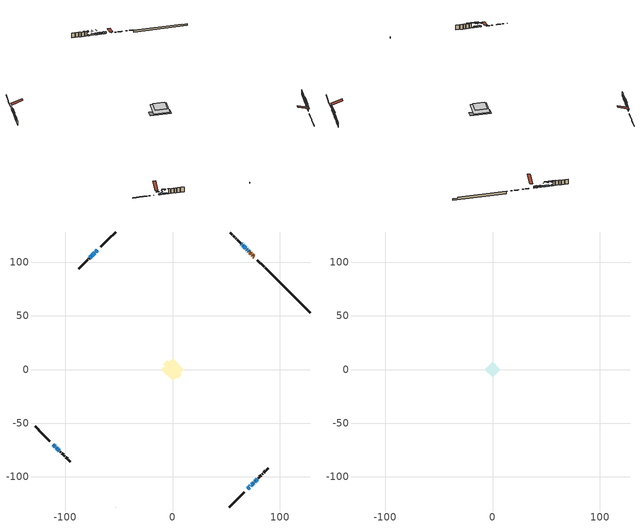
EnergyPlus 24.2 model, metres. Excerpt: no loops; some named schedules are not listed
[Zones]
conditioned space
 floor adiabatic (AdiabaticFloorConstruction): -10.47,0 0,10.47 10.47,0 0,-10.47 z3.91
 floor foundation (Slab1 construction): -8.62,4.76 -4.76,8.62 8.62,-4.76 4.76,-8.62 z-0.82
 wall outside (RimJoist1 construction): 53,-127.95 59.6,-121.35 / -127.95,-53 -121.35,-59.6 / -53,127.95 -59.6,121.35 / 92.81,88.14 86.21,94.74 z1.47:1.77
 wall outside (RimJoist2 construction): 60.25,-120.69 66.72,-114.22 / -120.69,-60.25 -114.22,-66.72 / -60.25,120.69 -66.72,114.22 / 85.55,95.39 79.08,101.86 z1.47:1.77
 wall outside (AdiabaticWallConstruction 1): 75.87,105.07 75.37,105.58 / 74.71,106.23 74.12,106.82 / 73.47,107.48 72.88,108.07 / 72.22,108.72 71.64,109.31 z1.47:3.5
 wall outside (AdiabaticWallConstruction): -53,-127.95 -52.79,-127.95 / 70.98,109.97 70.38,110.56 / 69.73,111.22 68.86,112.08 / 64.54,116.41 63.96,116.98 z1.47:2.69; 69.93,-111.01 71.46,-109.49 z1.47:3.12; -111.01,-69.93 -110.54,-70.4 / -69.93,111.01 -71.55,109.39 / 76.42,-104.52 76.89,-104.05 z1.47:2.54; -109.89,-71.06 -109.01,-71.94 z1.47:3.15; 72.12,-108.83 73.02,-107.93 z1.47:2.74; 73.67,-107.27 74.64,-106.3 z1.47:2.77; 68.21,112.74 66.41,114.54 z1.47:2.94; -108.35,-72.59 -107.85,-73.1 / -107.19,-73.75 -106.47,-74.47 z1.47:2.36; 65.75,115.19 65.19,115.75 / -105.82,-75.13 -105.26,-75.69 z1.47:1.85; 75.3,-105.65 75.77,-105.18 z1.47:2.82; -72.21,108.74 -75.08,105.86 z1.47:3.1; -75.74,105.21 -76.78,104.16 z1.47:4.37; 77.55,-103.4 78.91,-102.03 z1.47:3.6
 wall outside (Wall1 construction): 79.57,-101.38 80.29,-100.66 / -104.6,-76.34 -103.89,-77.06 / -77.44,103.51 -78.16,102.79 / 63.31,117.64 62.59,118.36 z1.47:6.35
 wall outside (Wall2 construction): 80.94,-100 82.76,-98.19 / -103.23,-77.72 -101.42,-79.53 / -78.81,102.13 -80.62,100.32 / 61.93,119.02 60.12,120.83 z1.47:6.35
 wall outside (Wall3 construction): 83.41,-97.53 84.13,-96.81 / -100.76,-80.19 -100.04,-80.91 / -81.28,99.66 -82,98.94 / 59.46,121.48 58.74,122.2 z1.47:6.35
 wall outside (Wall4 construction): 84.79,-96.15 86.5,-94.45 / -99.38,-81.56 -97.67,-83.27 / -82.66,98.29 -84.37,96.58 / 58.08,122.86 56.38,124.57 z1.47:6.35
 wall outside (Wall5 construction): 87.15,-93.79 89.22,-91.73 / -97.02,-83.93 -94.95,-85.99 / -85.02,95.92 -87.09,93.86 / 55.72,125.23 53.65,127.29 z1.47:6.35
 wall foundation (FoundationWall1 construction): 93.46,87.48,-0.82 93.46,87.48,1.47 124.5,56.45,1.47 124.5,56.45,0.82 127.95,53,0.82 127.95,53,-0.82
 window (WindowConstruction 16): -53,-127.95 -52.79,-127.95 z1.47:2.69
 window (WindowConstruction 6): 69.93,-111.01 71.46,-109.49 z1.47:3.12
 window (WindowConstruction 7): -111.01,-69.93 -110.54,-70.4 z1.47:2.54
 window (WindowConstruction 8): -109.89,-71.06 -109.01,-71.94 z1.47:3.15
 window (WindowConstruction 9): 70.98,109.97 70.38,110.56 z1.47:2.69
 window (WindowConstruction 10): 69.73,111.22 68.86,112.08 z1.47:2.69
 window (WindowConstruction 11): -69.93,111.01 -71.55,109.39 z1.47:2.54
 window (WindowConstruction 12): 72.12,-108.83 73.02,-107.93 z1.47:2.74
 window (WindowConstruction 13): 73.67,-107.27 74.64,-106.3 z1.47:2.77
 window (WindowConstruction): 68.21,112.74 66.41,114.54 z1.47:2.94
 window (WindowConstruction 14): -108.35,-72.59 -107.85,-73.1 z1.47:2.36
 window (WindowConstruction 15): -107.19,-73.75 -106.47,-74.47 z1.47:2.36
 window (WindowConstruction 17): 65.75,115.19 65.19,115.75 z1.47:1.85
 window (WindowConstruction 18): 75.3,-105.65 75.77,-105.18 z1.47:2.82
 window (WindowConstruction 19): -105.82,-75.13 -105.26,-75.68 z1.47:1.85
 window (WindowConstruction 1): 64.54,116.41 63.96,116.98 z1.47:2.69
 window (WindowConstruction 2): -72.21,108.74 -75.08,105.86 z1.47:3.09
 window (WindowConstruction 3): -75.74,105.21 -76.78,104.17 z1.47:4.37
 window (WindowConstruction 4): 76.42,-104.52 76.89,-104.05 z1.47:2.54
 window (WindowConstruction 5): 77.55,-103.4 78.91,-102.03 z1.47:3.6
 door (Door): 75.87,105.07 75.37,105.58 z1.47:3.5
 door (Door 1): 74.71,106.23 74.13,106.82 z1.47:3.5
 door (Door 2): 73.47,107.48 72.88,108.06 z1.47:3.5
 door (Door 3): 72.22,108.72 71.64,109.31 z1.47:3.5
 ceiling adiabatic (AdiabaticFloorConstruction): 0,-10.47 10.47,0 0,10.47 -10.47,0 z3.91
attic - vented
 floor to conditioned space (Floor1 construction Reversed): -7.4,0 0,7.4 7.4,0 0,-7.4 z6.35
 roof outside (Roof1 construction): 69.28,-111.67,6.35 62.07,-104.46,9.74 60.17,-106.36,9.74 67.38,-113.57,6.35; -111.67,-69.28,6.35 -104.46,-62.07,9.74 -106.36,-60.17,9.74 -113.57,-67.38,6.35; -69.28,111.67,6.35 -62.07,104.46,9.74 -60.17,106.36,9.74 -67.38,113.57,6.35; 76.53,104.42,6.35 69.32,97.21,9.74 71.22,95.31,9.74 78.43,102.52,6.35
shading: 73.22,-107.72 68.17,-112.77 68.46,-113.06 73.51,-108.02 z5.61; -108.78,-72.16 -112.77,-68.17 -113.06,-68.46 -109.07,-72.45 z5.03; -107.25,-73.7 -111.65,-69.3 -111.94,-69.59 -107.54,-73.99 z5.64; 70.24,110.71 71.12,109.82 71.41,110.12 70.53,111 z2.89; 68.72,112.22 69.87,111.08 70.16,111.37 69.01,112.52 z2.89; -71.69,109.25 -69.79,111.15 -70.08,111.44 -71.98,109.54 z2.74; 73.16,-107.79 71.97,-108.97 72.27,-109.26 73.45,-108.08 z2.94; 74.78,-106.16 73.53,-107.42 73.82,-107.71 75.08,-106.45 z2.97; 64.65,116.3 69.97,110.98 70.26,111.27 64.94,116.59 z5.43; -107.71,-73.24 -108.49,-72.45 -108.78,-72.74 -108,-73.53 z2.56; -106.33,-74.61 -107.33,-73.61 -107.63,-73.9 -106.62,-74.9 z2.56; 61.71,119.24 69.24,111.71 69.53,112 62,119.53 z6.78; 79.25,-101.69 71.81,-109.13 72.11,-109.42 79.54,-101.98 z7.75; -101.78,-79.17 -109.3,-71.64 -109.59,-71.93 -102.07,-79.46 z6.78; 62.2,118.74 66.3,114.65 66.59,114.94 62.49,119.03 z5.18; -76.84,104.1 -70.45,110.5 -70.74,110.79 -77.13,104.39 z5.58; -78.54,102.4 -73.98,106.97 -74.27,107.26 -78.83,102.7 z6.86; 78.65,-102.29 74.66,-106.28 74.95,-106.57 78.94,-102.58 z5.03; 80.67,-100.27 75.79,-105.16 76.08,-105.45 80.96,-100.56 z6.09
[Building]
Building 1: Terrain=Suburbs
[Site:Location]
Toronto City Centre_ON: Latitude {deg}=43.63; Longitude {deg}=-79.39; Time Zone {hr}=-5; Elevation {m}=77; Keep Site Location Information=Yes
[Site:GroundTemperature:Shallow]
5.01852, 3.26908, 3.12898, 3.95918, 7.29196, 10.6092, 13.4851, 15.3069, 15.4617, 13.9799, 11.1774, 7.9619
[Site:WaterMainsTemperature]
Calculation Method=Schedule; Temperature Schedule=mains temperature schedule
[Material] Roughness=Rough; Thermal Absorptance=0.9
Name | Thickness {m} | Conductivity {W/m-K} | Density {kg/m3} | Specific Heat {J/kg-K} | Solar Absorptance | Visible Absorptance
asphalt or fiberglass shingles | 0.00635 | 0.162714 | 1121.4 | 1465.45 | 0.84 | 0.84
ceiling loosefill ins | 0.254 | 0.0480833 | 16.02 | 1046.75 | 0.7 | 0.7
ceiling stud and cavity | 0.1397 | 0.153456 | 65.682 | 1177.47 | 0.7 | 0.7
concrete 4.0 in. | 0.1016 | 1.803125 | 2242.8 | 837.4 | 0.7 | 0.7
concrete 8.0 in. | 0.2032 | 1.803125 | 2242.8 | 837.4 | 0.7 | 0.7
door material | 0.04445 | 0.053851 | 512.64 | 1214.23 | 0.7 | 0.7
door material 1 | 0.04445 | 0.0451087 | 512.64 | 1214.23 | 0.7 | 0.7
exterior vertical ins | 0.0633512 | 0.029427 | 32.04 | 1214.23 | 0.7 | 0.7
floor covering | 0.0127 | 0.0433444 | 54.468 | 1339.84 | 0.6 | 0.6
floor rigid ins; wall rigid ins 1 | 0.512978 | 0.029427 | 32.04 | 1214.23 | 0.7 | 0.7
floor stud and cavity | 0.1397 | 1.75129 | 37.0049 | 1207.88 | 0.7 | 0.7
furniture material conditioned space 1 | 0.1524 | 0.115458 | 640.8 | 1214.23 | 0.6 | 0.6
gypsum board | 0.0127 | 0.160291 | 801 | 837.4 | 0.6 | 0.6
gypsum board 1 | 0.0127 | 0.160291 | 801 | 837.4 | 0.7 | 0.7
osb sheathing 0.5 in. | 0.0127 | 0.115458 | 512.64 | 1214.23 | 0.7 | 0.7
osb sheathing 0.75 in. | 0.01905 | 0.115458 | 512.64 | 1214.23 | 0.7 | 0.7
osb sheathing 2.0 in. | 0.0508 | 0.115458 | 512.64 | 1214.23 | 0.7 | 0.7
rim joist rigid ins; wall rigid ins | 0.051816 | 0.029427 | 32.04 | 1214.23 | 0.7 | 0.7
rim joist stud and cavity | 0.0508 | 0.0405436 | 125.044 | 1163.47 | 0.6 | 0.6
rim joist stud and cavity 1 | 0.0508 | 0.0486034 | 125.044 | 1163.47 | 0.6 | 0.6
slab rigid ins | 0.00430176 | 0.029427 | 32.04 | 1214.23 | 0.7 | 0.7
wall stud and cavity | 0.1397 | 0.170622 | 139.0536 | 1170.24 | 0.7 | 0.7
wall stud and cavity 1 | 0.1397 | 0.231312 | 139.0536 | 1170.24 | 0.7 | 0.7
wall stud and cavity 2 | 0.1397 | 0.354201 | 139.0536 | 1170.24 | 0.7 | 0.7
wall stud and cavity 3 | 0.1397 | 0.169891 | 139.0536 | 1170.24 | 0.7 | 0.7
wall stud and cavity 4 | 0.1397 | 0.229306 | 139.0536 | 1170.24 | 0.7 | 0.7
wall stud and cavity 5 | 0.0889 | 0.380278 | 52.3479 | 1209.89 | 0.7 | 0.7
wall stud and cavity 6 | 0.0889 | 0.391764 | 83.0341 | 1211.67 | 0.7 | 0.7
wood siding | 0.0254 | 0.102417 | 544.68 | 1172.36 | 0.84 | 0.84
wood siding 1; wood siding 2; wood siding 3 | 0.0254 | 0.102417 | 544.68 | 1172.36 | 0.7 | 0.7
[WindowMaterial:SimpleGlazingSystem]
Name | U-Factor {W/m2-K} | Solar Heat Gain Coefficient
WindowMaterial | 2.909975 | 0.68
WindowMaterial 1 | 2.94461 | 0.64
WindowMaterial 10 | 2.95426 | 0.63
WindowMaterial 11 | 2.91622 | 0.67
WindowMaterial 12 | 2.95483 | 0.63
WindowMaterial 13 | 2.96789 | 0.62
WindowMaterial 14 | 2.94631 | 0.64
WindowMaterial 15 | 2.67661 | 0.51
WindowMaterial 16 | 3.03319 | 0.55
WindowMaterial 17 | 2.95767 | 0.63
WindowMaterial 2 | 2.887263 | 0.7
WindowMaterial 3 | 2.88272 | 0.7
WindowMaterial 4 | 2.96562 | 0.62
WindowMaterial 5 | 2.96903 | 0.6
WindowMaterial 6 | 2.88499 | 0.7
WindowMaterial 7 | 2.906 | 0.68
WindowMaterial 8 | 2.941204 | 0.65
WindowMaterial 9 | 2.92076 | 0.67
[Construction]
AdiabaticFloorConstruction: floor stud and cavity, floor rigid ins, osb sheathing 0.75 in., floor covering
AdiabaticWallConstruction: wood siding 2, wall rigid ins 1, wall stud and cavity 5, gypsum board
AdiabaticWallConstruction 1: wood siding 3, wall rigid ins 1, wall stud and cavity 5, gypsum board
Door; Door 3: door material
Door 1; Door 2: door material 1
Floor1 construction Reversed: gypsum board, ceiling stud and cavity, ceiling loosefill ins
FoundationWall1 construction: concrete 8.0 in., gypsum board 1
furniture construction conditioned space 1: furniture material conditioned space 1
PartitionWallConstruction: gypsum board, wall stud and cavity 6, gypsum board
RimJoist1 construction: wood siding 1, rim joist rigid ins, osb sheathing 2.0 in., rim joist stud and cavity
RimJoist2 construction: wood siding 1, rim joist rigid ins, osb sheathing 2.0 in., rim joist stud and cavity 1
Roof1 construction: asphalt or fiberglass shingles
Slab1 construction: slab rigid ins, concrete 4.0 in.
Wall1 construction: wood siding, wall rigid ins, osb sheathing 0.5 in., wall stud and cavity, gypsum board
Wall2 construction: wood siding, wall rigid ins, osb sheathing 0.5 in., wall stud and cavity 1, gypsum board
Wall3 construction: wood siding, wall rigid ins, osb sheathing 0.5 in., wall stud and cavity 2, gypsum board
Wall4 construction: wood siding, wall rigid ins, osb sheathing 0.5 in., wall stud and cavity 3, gypsum board
Wall5 construction: wood siding, wall rigid ins, osb sheathing 0.5 in., wall stud and cavity 4, gypsum board
WindowConstruction: WindowMaterial
WindowConstruction 1: WindowMaterial 1
WindowConstruction 10: WindowMaterial 9
WindowConstruction 11: WindowMaterial 10
WindowConstruction 12: WindowMaterial 11
WindowConstruction 13: WindowMaterial 12
WindowConstruction 14: WindowMaterial 13
WindowConstruction 15: WindowMaterial 14
WindowConstruction 16: WindowMaterial 15
WindowConstruction 17; WindowConstruction 19: WindowMaterial 16
WindowConstruction 18: WindowMaterial 17
WindowConstruction 2: WindowMaterial 2
WindowConstruction 3: WindowMaterial 3
WindowConstruction 4; WindowConstruction 7: WindowMaterial 4
WindowConstruction 5: WindowMaterial 5
WindowConstruction 6: WindowMaterial 6
WindowConstruction 8: WindowMaterial 7
WindowConstruction 9: WindowMaterial 8
[Zone] Multiplier=1; Part of Total Floor Area=Yes
Name | Volume {m3}
attic - vented | 60.4072
conditioned space | 802.4
[Space]
Name | Zone | Volume {m3}
attic - vented 1 | attic - vented | 60.4072
conditioned space 1 | conditioned space | 802.4
[ZoneInfiltration:EffectiveLeakageArea]
infil attic - vented 1: Zone or Space=attic - vented 1; Schedule=Always On Discrete; Effective Air Leakage Area {cm2}=4611.37; Stack Coefficient=0.000236271; Wind Coefficient=1.03854e-05
[ZoneMixing]
whole house fan mix: Zone or Space=attic - vented; Schedule=Always On Continuous; Design Flow Rate Calculation Method=Flow/Zone; Design Flow Rate {m3/s}=0; Source Zone or Space=conditioned space
[SurfaceProperty:ExposedFoundationPerimeter]
Slab1: Exposed Perimeter Calculation Method=TotalExposedPerimeter; Total Exposed Perimeter {m}=48.767
[InternalMass] Zone or ZoneList=conditioned space; Space or SpaceList=conditioned space 1
Name | Construction | Surface Area {m2}
furniture mass conditioned space 1 | furniture construction conditioned space 1 | 128.92
partition wall mass | PartitionWallConstruction | 322.3
[Lights]
interior lighting: Zone or ZoneList or Space or SpaceList=conditioned space 1; Schedule=interior lighting schedule; Design Level Calculation Method=LightingLevel; Lighting Level {W}=343.2; Return Air Fraction=0; Fraction Radiant=0.6; Fraction Visible=0.2; Fraction Replaceable=1
[People]
occupants: Zone or ZoneList or Space or SpaceList=conditioned space 1; Number of People Schedule=occupants schedule; Number of People Calculation Method=People; Number of People=3; Fraction Radiant=0.314171; Sensible Heat Fraction=0.56303; Activity Level Schedule=occupants activity schedule; Carbon Dioxide Generation Rate {m3/s-W}=0; Enable ASHRAE 55 Comfort Warnings=No; Mean Radiant Temperature Calculation Type=EnclosureAveraged
[ElectricEquipment] Zone or ZoneList or Space or SpaceList=conditioned space 1; Design Level Calculation Method=EquipmentLevel
Name | Schedule | Design Level {W} | Fraction Latent | Fraction Radiant | Fraction Lost
clothes dryer | clothes dryer schedule | 140.772 | 0.015 | 0.081 | 0.85
clothes washer | clothes washer schedule | 32.1985 | 0.03 | 0.162 | 0.7
cooking range | cooking range schedule | 215.147 | 0.08 | 0.432 | 0.2
dishwasher | dishwasher schedule | 66.8632 | 0.3 | 0.18 | 0.4
fridge | fridge schedule | 72.9452 | 0 | 0.6 | 0
mech vent bath fan 0 | mech vent bath fan 0 schedule | 43 | 0 | 0 | 1
mech vent house fan | mech vent house fan schedule | 0 | 0 | 0 | 1
mech vent house fan cfis | mech vent house fan cfis schedule | 0 | 0 | 0 | 0
mech vent range fan 0 | mech vent range fan 0 schedule | 43 | 0 | 0 | 1
misc plug loads | misc plug loads schedule | 494.7 | 0.045 | 0.513 | 0.1
whole house fan | Always On Discrete | 0 | 0 | 0 | 1
[OtherEquipment] Zone or ZoneList or Space or SpaceList=conditioned space 1; Design Level Calculation Method=EquipmentLevel
Name | Fuel Type | Schedule | Design Level {W} | Fraction Latent | Fraction Radiant | Fraction Lost
clothes dryer 1 | Electricity | clothes dryer schedule | 0 | 0.015 | 0.081 | 0.85
cooking range 1 | Electricity | cooking range schedule | 0 | 0.08 | 0.432 | 0.2
general water use latent | None | general water use schedule | 62.594 | 1 | 0 | 0
general water use sensible | None | general water use schedule | -61.6891 | 0 | 0.6 | 0
mech vent house fan latent load | None | Always On Discrete | 0 | 1 | 0 | 0
mech vent house fan sensible load | None | Always On Discrete | 0 | 0 | 0 | 0
water heater energy adjustment1 | NaturalGas | Always On Discrete | 0.01 | 0 | 0 | 1
[ZoneInfiltration:DesignFlowRate] Zone or ZoneList or Space or SpaceList=conditioned space 1; Schedule=Always On Discrete; Design Flow Rate Calculation Method=Flow/Zone; Design Flow Rate {m3/s}=0
infil flow; natural vent flow; whole house fan flow
[Foundation:Kiva]
Foundation Kiva 1: Initial Indoor Air Temperature {C}=18; Wall Height Above Grade {m}=1.46999; Wall Depth Below Slab {m}=0.2032; Custom Block Material Name 1=exterior vertical ins; Custom Block Depth 1 {m}=2.28999; Custom Block X Position 1 {m}=0.2159; Custom Block Z Position 1 {m}=0
[Foundation:Kiva:Settings]
Soil Conductivity {W/m-K}=0.849921; Soil Density {kg/m3}=1842.3; Soil Specific Heat {J/kg-K}=418.7; Ground Solar Absorptivity=0.9; Ground Thermal Absorptivity=0.9; Ground Surface Roughness {m}=0.03; Far-Field Width {m}=40; Deep-Ground Boundary Condition=ZeroFlux; Deep-Ground Depth {m}=40; Minimum Cell Dimension {m}=0.2; Maximum Cell Growth Coefficient=3; Simulation Timestep=Timestep
[Exterior:Lights]
exterior lighting: Schedule=exterior lighting schedule; Design Level {W}=75.6
[Schedule:Constant]
Name | Hourly Value
Always On Continuous; mech vent house fan schedule; mech vent house fan cfis schedule; Always On Discrete | 1
occupants activity schedule | 117.228
fridge schedule | 0
[Schedule:Week:Daily]
interior lighting schedule Week Rule - Jan1-Jan27: interior lighting schedule day, interior lighting schedule day, interior lighting schedule day, interior lighting schedule day, interior lighting schedule day, interior lighting schedule day, interior lighting schedule day, interior lighting schedule default day, interior lighting schedule default day, interior lighting schedule default day, interior lighting schedule default day, interior lighting schedule default day
interior lighting schedule Week Rule - Jan28-Feb3: interior lighting schedule day, interior lighting schedule day, interior lighting schedule day, interior lighting schedule day, interior lighting schedule day 1, interior lighting schedule day 1, interior lighting schedule day 1, interior lighting schedule default day, interior lighting schedule default day, interior lighting schedule default day, interior lighting schedule default day, interior lighting schedule default day
interior lighting schedule Week Rule - Feb4-Feb24: interior lighting schedule day 1, interior lighting schedule day 1, interior lighting schedule day 1, interior lighting schedule day 1, interior lighting schedule day 1, interior lighting schedule day 1, interior lighting schedule day 1, interior lighting schedule default day, interior lighting schedule default day, interior lighting schedule default day, interior lighting schedule default day, interior lighting schedule default day
interior lighting schedule Week Rule - Feb25-Mar3: interior lighting schedule day 1, interior lighting schedule day 1, interior lighting schedule day 1, interior lighting schedule day 1, interior lighting schedule day 2, interior lighting schedule day 2, interior lighting schedule day 2, interior lighting schedule default day, interior lighting schedule default day, interior lighting schedule default day, interior lighting schedule default day, interior lighting schedule default day
interior lighting schedule Week Rule - Mar4-Mar31: interior lighting schedule day 2, interior lighting schedule day 2, interior lighting schedule day 2, interior lighting schedule day 2, interior lighting schedule day 2, interior lighting schedule day 2, interior lighting schedule day 2, interior lighting schedule default day, interior lighting schedule default day, interior lighting schedule default day, interior lighting schedule default day, interior lighting schedule default day
interior lighting schedule Week Rule - Apr1-Apr28: interior lighting schedule day 3, interior lighting schedule day 3, interior lighting schedule day 3, interior lighting schedule day 3, interior lighting schedule day 3, interior lighting schedule day 3, interior lighting schedule day 3, interior lighting schedule default day, interior lighting schedule default day, interior lighting schedule default day, interior lighting schedule default day, interior lighting schedule default day
interior lighting schedule Week Rule - Apr29-May5: interior lighting schedule day 3, interior lighting schedule day 3, interior lighting schedule day 4, interior lighting schedule day 4, interior lighting schedule day 4, interior lighting schedule day 4, interior lighting schedule day 4, interior lighting schedule default day, interior lighting schedule default day, interior lighting schedule default day, interior lighting schedule default day, interior lighting schedule default day
interior lighting schedule Week Rule - May6-May26: interior lighting schedule day 4, interior lighting schedule day 4, interior lighting schedule day 4, interior lighting schedule day 4, interior lighting schedule day 4, interior lighting schedule day 4, interior lighting schedule day 4, interior lighting schedule default day, interior lighting schedule default day, interior lighting schedule default day, interior lighting schedule default day, interior lighting schedule default day
interior lighting schedule Week Rule - May27-Jun2: interior lighting schedule day 4, interior lighting schedule day 4, interior lighting schedule day 4, interior lighting schedule day 4, interior lighting schedule day 4, interior lighting schedule day 5, interior lighting schedule day 5, interior lighting schedule default day, interior lighting schedule default day, interior lighting schedule default day, interior lighting schedule default day, interior lighting schedule default day
interior lighting schedule Week Rule - Jun3-Jun30: interior lighting schedule day 5, interior lighting schedule day 5, interior lighting schedule day 5, interior lighting schedule day 5, interior lighting schedule day 5, interior lighting schedule day 5, interior lighting schedule day 5, interior lighting schedule default day, interior lighting schedule default day, interior lighting schedule default day, interior lighting schedule default day, interior lighting schedule default day
interior lighting schedule Week Rule - Jul1-Jul28: interior lighting schedule day 6, interior lighting schedule day 6, interior lighting schedule day 6, interior lighting schedule day 6, interior lighting schedule day 6, interior lighting schedule day 6, interior lighting schedule day 6, interior lighting schedule default day, interior lighting schedule default day, interior lighting schedule default day, interior lighting schedule default day, interior lighting schedule default day
interior lighting schedule Week Rule - Jul29-Aug4: interior lighting schedule day 6, interior lighting schedule day 6, interior lighting schedule day 6, interior lighting schedule day 7, interior lighting schedule day 7, interior lighting schedule day 7, interior lighting schedule day 7, interior lighting schedule default day, interior lighting schedule default day, interior lighting schedule default day, interior lighting schedule default day, interior lighting schedule default day
interior lighting schedule Week Rule - Aug5-Aug25: interior lighting schedule day 7, interior lighting schedule day 7, interior lighting schedule day 7, interior lighting schedule day 7, interior lighting schedule day 7, interior lighting schedule day 7, interior lighting schedule day 7, interior lighting schedule default day, interior lighting schedule default day, interior lighting schedule default day, interior lighting schedule default day, interior lighting schedule default day
interior lighting schedule Week Rule - Aug26-Sep1: interior lighting schedule day 7, interior lighting schedule day 7, interior lighting schedule day 7, interior lighting schedule day 7, interior lighting schedule day 7, interior lighting schedule day 7, interior lighting schedule day 8, interior lighting schedule default day, interior lighting schedule default day, interior lighting schedule default day, interior lighting schedule default day, interior lighting schedule default day
interior lighting schedule Week Rule - Sep2-Sep29: interior lighting schedule day 8, interior lighting schedule day 8, interior lighting schedule day 8, interior lighting schedule day 8, interior lighting schedule day 8, interior lighting schedule day 8, interior lighting schedule day 8, interior lighting schedule default day, interior lighting schedule default day, interior lighting schedule default day, interior lighting schedule default day, interior lighting schedule default day
interior lighting schedule Week Rule - Sep30-Oct6: interior lighting schedule day 8, interior lighting schedule day 9, interior lighting schedule day 9, interior lighting schedule day 9, interior lighting schedule day 9, interior lighting schedule day 9, interior lighting schedule day 9, interior lighting schedule default day, interior lighting schedule default day, interior lighting schedule default day, interior lighting schedule default day, interior lighting schedule default day
interior lighting schedule Week Rule - Oct7-Oct27: interior lighting schedule day 9, interior lighting schedule day 9, interior lighting schedule day 9, interior lighting schedule day 9, interior lighting schedule day 9, interior lighting schedule day 9, interior lighting schedule day 9, interior lighting schedule default day, interior lighting schedule default day, interior lighting schedule default day, interior lighting schedule default day, interior lighting schedule default day
interior lighting schedule Week Rule - Oct28-Nov3: interior lighting schedule day 9, interior lighting schedule day 9, interior lighting schedule day 9, interior lighting schedule day 9, interior lighting schedule day 10, interior lighting schedule day 10, interior lighting schedule day 10, interior lighting schedule default day, interior lighting schedule default day, interior lighting schedule default day, interior lighting schedule default day, interior lighting schedule default day
interior lighting schedule Week Rule - Nov4-Nov24: interior lighting schedule day 10, interior lighting schedule day 10, interior lighting schedule day 10, interior lighting schedule day 10, interior lighting schedule day 10, interior lighting schedule day 10, interior lighting schedule day 10, interior lighting schedule default day, interior lighting schedule default day, interior lighting schedule default day, interior lighting schedule default day, interior lighting schedule default day
interior lighting schedule Week Rule - Nov25-Dec1: interior lighting schedule day 10, interior lighting schedule day 10, interior lighting schedule day 10, interior lighting schedule day 10, interior lighting schedule day 10, interior lighting schedule day 10, interior lighting schedule day 11, interior lighting schedule default day, interior lighting schedule default day, interior lighting schedule default day, interior lighting schedule default day, interior lighting schedule default day
interior lighting schedule Week Rule - Dec2-Dec31: interior lighting schedule day 11, interior lighting schedule day 11, interior lighting schedule day 11, interior lighting schedule day 11, interior lighting schedule day 11, interior lighting schedule day 11, interior lighting schedule day 11, interior lighting schedule default day, interior lighting schedule default day, interior lighting schedule default day, interior lighting schedule default day, interior lighting schedule default day
occupants schedule Week Rule - Jan1-Dec31: occupants schedule day, occupants schedule day, occupants schedule day, occupants schedule day, occupants schedule day, occupants schedule day, occupants schedule day, occupants schedule default day, occupants schedule default day, occupants schedule default day, occupants schedule default day, occupants schedule default day
clothes dryer schedule Week Rule - Jan1-Dec31: clothes dryer schedule day, clothes dryer schedule day, clothes dryer schedule day, clothes dryer schedule day, clothes dryer schedule day, clothes dryer schedule day, clothes dryer schedule day, clothes dryer schedule default day, clothes dryer schedule default day, clothes dryer schedule default day, clothes dryer schedule default day, clothes dryer schedule default day
clothes washer schedule Week Rule - Jan1-Dec31: clothes washer schedule day, clothes washer schedule day, clothes washer schedule day, clothes washer schedule day, clothes washer schedule day, clothes washer schedule day, clothes washer schedule day, clothes washer schedule default day, clothes washer schedule default day, clothes washer schedule default day, clothes washer schedule default day, clothes washer schedule default day
cooking range schedule Week Rule - Jan1-Dec31: cooking range schedule day, cooking range schedule day, cooking range schedule day, cooking range schedule day, cooking range schedule day, cooking range schedule day, cooking range schedule day, cooking range schedule default day, cooking range schedule default day, cooking range schedule default day, cooking range schedule default day, cooking range schedule default day
dishwasher schedule Week Rule - Jan1-Dec31: dishwasher schedule day, dishwasher schedule day, dishwasher schedule day, dishwasher schedule day, dishwasher schedule day, dishwasher schedule day, dishwasher schedule day, dishwasher schedule default day, dishwasher schedule default day, dishwasher schedule default day, dishwasher schedule default day, dishwasher schedule default day
mech vent bath fan 0 schedule Week Rule - Jan1-Dec31: mech vent bath fan 0 schedule day, mech vent bath fan 0 schedule day, mech vent bath fan 0 schedule day, mech vent bath fan 0 schedule day, mech vent bath fan 0 schedule day, mech vent bath fan 0 schedule day, mech vent bath fan 0 schedule day, mech vent bath fan 0 schedule default day, mech vent bath fan 0 schedule default day, mech vent bath fan 0 schedule default day, mech vent bath fan 0 schedule default day, mech vent bath fan 0 schedule default day
mech vent range fan 0 schedule Week Rule - Jan1-Dec31: mech vent range fan 0 schedule day, mech vent range fan 0 schedule day, mech vent range fan 0 schedule day, mech vent range fan 0 schedule day, mech vent range fan 0 schedule day, mech vent range fan 0 schedule day, mech vent range fan 0 schedule day, mech vent range fan 0 schedule default day, mech vent range fan 0 schedule default day, mech vent range fan 0 schedule default day, mech vent range fan 0 schedule default day, mech vent range fan 0 schedule default day
misc plug loads schedule Week Rule - Jan1-Dec31: misc plug loads schedule day, misc plug loads schedule day, misc plug loads schedule day, misc plug loads schedule day, misc plug loads schedule day, misc plug loads schedule day, misc plug loads schedule day, misc plug loads schedule default day, misc plug loads schedule default day, misc plug loads schedule default day, misc plug loads schedule default day, misc plug loads schedule default day
general water use schedule Week Rule - Jan1-Dec31: general water use schedule day, general water use schedule day, general water use schedule day, general water use schedule day, general water use schedule day, general water use schedule day, general water use schedule day, general water use schedule default day, general water use schedule default day, general water use schedule default day, general water use schedule default day, general water use schedule default day
exterior lighting schedule Week Rule - Jan1-Jan27: exterior lighting schedule day, exterior lighting schedule day, exterior lighting schedule day, exterior lighting schedule day, exterior lighting schedule day, exterior lighting schedule day, exterior lighting schedule day, exterior lighting schedule default day, exterior lighting schedule default day, exterior lighting schedule default day, exterior lighting schedule default day, exterior lighting schedule default day
exterior lighting schedule Week Rule - Jan28-Feb3: exterior lighting schedule day, exterior lighting schedule day, exterior lighting schedule day, exterior lighting schedule day, exterior lighting schedule day 1, exterior lighting schedule day 1, exterior lighting schedule day 1, exterior lighting schedule default day, exterior lighting schedule default day, exterior lighting schedule default day, exterior lighting schedule default day, exterior lighting schedule default day
exterior lighting schedule Week Rule - Feb4-Feb24: exterior lighting schedule day 1, exterior lighting schedule day 1, exterior lighting schedule day 1, exterior lighting schedule day 1, exterior lighting schedule day 1, exterior lighting schedule day 1, exterior lighting schedule day 1, exterior lighting schedule default day, exterior lighting schedule default day, exterior lighting schedule default day, exterior lighting schedule default day, exterior lighting schedule default day
exterior lighting schedule Week Rule - Feb25-Mar3: exterior lighting schedule day 1, exterior lighting schedule day 1, exterior lighting schedule day 1, exterior lighting schedule day 1, exterior lighting schedule day 2, exterior lighting schedule day 2, exterior lighting schedule day 2, exterior lighting schedule default day, exterior lighting schedule default day, exterior lighting schedule default day, exterior lighting schedule default day, exterior lighting schedule default day
exterior lighting schedule Week Rule - Mar4-Mar31: exterior lighting schedule day 2, exterior lighting schedule day 2, exterior lighting schedule day 2, exterior lighting schedule day 2, exterior lighting schedule day 2, exterior lighting schedule day 2, exterior lighting schedule day 2, exterior lighting schedule default day, exterior lighting schedule default day, exterior lighting schedule default day, exterior lighting schedule default day, exterior lighting schedule default day
exterior lighting schedule Week Rule - Apr1-Apr28: exterior lighting schedule day 3, exterior lighting schedule day 3, exterior lighting schedule day 3, exterior lighting schedule day 3, exterior lighting schedule day 3, exterior lighting schedule day 3, exterior lighting schedule day 3, exterior lighting schedule default day, exterior lighting schedule default day, exterior lighting schedule default day, exterior lighting schedule default day, exterior lighting schedule default day
exterior lighting schedule Week Rule - Apr29-May5: exterior lighting schedule day 3, exterior lighting schedule day 3, exterior lighting schedule day 4, exterior lighting schedule day 4, exterior lighting schedule day 4, exterior lighting schedule day 4, exterior lighting schedule day 4, exterior lighting schedule default day, exterior lighting schedule default day, exterior lighting schedule default day, exterior lighting schedule default day, exterior lighting schedule default day
exterior lighting schedule Week Rule - May6-May26: exterior lighting schedule day 4, exterior lighting schedule day 4, exterior lighting schedule day 4, exterior lighting schedule day 4, exterior lighting schedule day 4, exterior lighting schedule day 4, exterior lighting schedule day 4, exterior lighting schedule default day, exterior lighting schedule default day, exterior lighting schedule default day, exterior lighting schedule default day, exterior lighting schedule default day
[Schedule:Year]
interior lighting schedule: interior lighting schedule Week Rule - Jan1-Jan27, 1, 1, 1, 27, interior lighting schedule Week Rule - Jan28-Feb3, 1, 28, 2, 3, interior lighting schedule Week Rule - Feb4-Feb24, 2, 4, 2, 24, interior lighting schedule Week Rule - Feb25-Mar3, 2, 25, 3, 3, interior lighting schedule Week Rule - Mar4-Mar31, 3, 4, 3, 31, interior lighting schedule Week Rule - Apr1-Apr28, 4, 1, 4, 28, interior lighting schedule Week Rule - Apr29-May5, 4, 29, 5, 5, interior lighting schedule Week Rule - May6-May26, 5, 6, 5, 26, interior lighting schedule Week Rule - May27-Jun2, 5, 27, 6, 2, interior lighting schedule Week Rule - Jun3-Jun30, 6, 3, 6, 30, interior lighting schedule Week Rule - Jul1-Jul28, 7, 1, 7, 28, interior lighting schedule Week Rule - Jul29-Aug4, 7, 29, 8, 4, interior lighting schedule Week Rule - Aug5-Aug25, 8, 5, 8, 25, interior lighting schedule Week Rule - Aug26-Sep1, 8, 26, 9, 1, interior lighting schedule Week Rule - Sep2-Sep29, 9, 2, 9, 29, interior lighting schedule Week Rule - Sep30-Oct6, 9, 30, 10, 6, interior lighting schedule Week Rule - Oct7-Oct27, 10, 7, 10, 27, interior lighting schedule Week Rule - Oct28-Nov3, 10, 28, 11, 3, interior lighting schedule Week Rule - Nov4-Nov24, 11, 4, 11, 24, interior lighting schedule Week Rule - Nov25-Dec1, 11, 25, 12, 1, interior lighting schedule Week Rule - Dec2-Dec31, 12, 2, 12, 31
occupants schedule: occupants schedule Week Rule - Jan1-Dec31, 1, 1, 12, 31
clothes dryer schedule: clothes dryer schedule Week Rule - Jan1-Dec31, 1, 1, 12, 31
clothes washer schedule: clothes washer schedule Week Rule - Jan1-Dec31, 1, 1, 12, 31
cooking range schedule: cooking range schedule Week Rule - Jan1-Dec31, 1, 1, 12, 31
dishwasher schedule: dishwasher schedule Week Rule - Jan1-Dec31, 1, 1, 12, 31
mech vent bath fan 0 schedule: mech vent bath fan 0 schedule Week Rule - Jan1-Dec31, 1, 1, 12, 31
mech vent range fan 0 schedule: mech vent range fan 0 schedule Week Rule - Jan1-Dec31, 1, 1, 12, 31
misc plug loads schedule: misc plug loads schedule Week Rule - Jan1-Dec31, 1, 1, 12, 31
general water use schedule: general water use schedule Week Rule - Jan1-Dec31, 1, 1, 12, 31
exterior lighting schedule: exterior lighting schedule Week Rule - Jan1-Jan27, 1, 1, 1, 27, exterior lighting schedule Week Rule - Jan28-Feb3, 1, 28, 2, 3, exterior lighting schedule Week Rule - Feb4-Feb24, 2, 4, 2, 24, exterior lighting schedule Week Rule - Feb25-Mar3, 2, 25, 3, 3, exterior lighting schedule Week Rule - Mar4-Mar31, 3, 4, 3, 31, exterior lighting schedule Week Rule - Apr1-Apr28, 4, 1, 4, 28, exterior lighting schedule Week Rule - Apr29-May5, 4, 29, 5, 5, exterior lighting schedule Week Rule - May6-May26, 5, 6, 5, 26, exterior lighting schedule Week Rule - May27-Jun2, 5, 27, 6, 2, exterior lighting schedule Week Rule - Jun3-Jun30, 6, 3, 6, 30, exterior lighting schedule Week Rule - Jul1-Jul28, 7, 1, 7, 28, exterior lighting schedule Week Rule - Jul29-Aug4, 7, 29, 8, 4, exterior lighting schedule Week Rule - Aug5-Aug25, 8, 5, 8, 25, exterior lighting schedule Week Rule - Aug26-Sep1, 8, 26, 9, 1, exterior lighting schedule Week Rule - Sep2-Sep29, 9, 2, 9, 29, exterior lighting schedule Week Rule - Sep30-Oct6, 9, 30, 10, 6, exterior lighting schedule Week Rule - Oct7-Oct27, 10, 7, 10, 27, exterior lighting schedule Week Rule - Oct28-Nov3, 10, 28, 11, 3, exterior lighting schedule Week Rule - Nov4-Nov24, 11, 4, 11, 24, exterior lighting schedule Week Rule - Nov25-Dec1, 11, 25, 12, 1, exterior lighting schedule Week Rule - Dec2-Dec31, 12, 2, 12, 31
[Schedule:Compact]
mains temperature schedule: Through: 01/01, For: AllDays, Until: 24:00, 8.80333, Through: 01/02, For: AllDays, Until: 24:00, 8.74333, Through: 01/03, For: AllDays, Until: 24:00, 8.68389, Through: 01/04, For: AllDays, Until: 24:00, 8.62611, Through: 01/05, For: AllDays, Until: 24:00, 8.56944, Through: 01/06, For: AllDays, Until: 24:00, 8.51389, Through: 01/07, For: AllDays, Until: 24:00, 8.45944, Through: 01/08, For: AllDays, Until: 24:00, 8.40611, Through: 01/09, For: AllDays, Until: 24:00, 8.35389, Through: 01/10, For: AllDays, Until: 24:00, 8.30278, Through: 01/11, For: AllDays, Until: 24:00, 8.25333, Through: 01/12, For: AllDays, Until: 24:00, 8.205, Through: 01/13, For: AllDays, Until: 24:00, 8.15778, Through: 01/14, For: AllDays, Until: 24:00, 8.11222, Through: 01/15, For: AllDays, Until: 24:00, 8.06778, Through: 01/16, For: AllDays, Until: 24:00, 8.02444, Through: 01/17, For: AllDays, Until: 24:00, 7.98222, Through: 01/18, For: AllDays, Until: 24:00, 7.94167, Through: 01/19, For: AllDays, Until: 24:00, 7.90222, Through: 01/20, For: AllDays, Until: 24:00, 7.86444, Through: 01/21, For: AllDays, Until: 24:00, 7.82778, Through: 01/22, For: AllDays, Until: 24:00, 7.79278, Through: 01/23, For: AllDays, Until: 24:00, 7.75889, Through: 01/24, For: AllDays, Until: 24:00, 7.72667, Through: 01/25, For: AllDays, Until: 24:00, 7.69556, Through: 01/26, For: AllDays, Until: 24:00, 7.66611, Through: 01/27, For: AllDays, Until: 24:00, 7.63778, Through: 01/28, For: AllDays, Until: 24:00, 7.61111, Through: 01/29, For: AllDays, Until: 24:00, 7.58556, Through: 01/30, For: AllDays, Until: 24:00, 7.56167, Through: 01/31, For: AllDays, Until: 24:00, 7.53944, Through: 02/01, For: AllDays, Until: 24:00, 7.51833, Through: 02/02, For: AllDays, Until: 24:00, 7.49889, Through: 02/03, For: AllDays, Until: 24:00, 7.48111, Through: 02/04, For: AllDays, Until: 24:00, 7.46444, Through: 02/05, For: AllDays, Until: 24:00, 7.44944, Through: 02/06, For: AllDays, Until: 24:00, 7.43556, Through: 02/07, For: AllDays, Until: 24:00, 7.42333, Through: 02/08, For: AllDays, Until: 24:00, 7.41278, Through: 02/09, For: AllDays, Until: 24:00, 7.40389, Through: 02/10, For: AllDays, Until: 24:00, 7.39611, Through: 02/11, For: AllDays, Until: 24:00, 7.39, Through: 02/12, For: AllDays, Until: 24:00, 7.38556, Through: 02/13, For: AllDays, Until: 24:00, 7.38222, Through: 02/14, For: AllDays, Until: 24:00, 7.38056, Through: 02/15, For: AllDays, Until: 24:00, 7.38056, Through: 02/16, For: AllDays, Until: 24:00, 7.38222, Through: 02/17, For: AllDays, Until: 24:00, 7.385, Through: 02/18, For: AllDays, Until: 24:00, 7.38944, Through: 02/19, For: AllDays, Until: 24:00, 7.395, Through: 02/20, For: AllDays, Until: 24:00, 7.40278, Through: 02/21, For: AllDays, Until: 24:00, 7.41167, Through: 02/22, For: AllDays, Until: 24:00, 7.42222, Through: 02/23, For: AllDays, Until: 24:00, 7.43389, Through: 02/24, For: AllDays, Until: 24:00, 7.44722, Through: 02/25, For: AllDays, Until: 24:00, 7.46222, Through: 02/26, For: AllDays, Until: 24:00, 7.47833, Through: 02/27, For: AllDays, Until: 24:00, 7.49611, Through: 02/28, For: AllDays, Until: 24:00, 7.51556, Through: 03/01, For: AllDays, Until: 24:00, 7.53667, Through: 03/02, For: AllDays, Until: 24:00, 7.55889, Through: 03/03, For: AllDays, Until: 24:00, 7.58222, Through: 03/04, For: AllDays, Until: 24:00, 7.60722, Through: 03/05, For: AllDays, Until: 24:00, 7.63389, Through: 03/06, For: AllDays, Until: 24:00, 7.66222, Through: 03/07, For: AllDays, Until: 24:00, 7.69111, Through: 03/08, For: AllDays, Until: 24:00, 7.72222, Through: 03/09, For: AllDays, Until: 24:00, 7.75444, Through: 03/10, For: AllDays, Until: 24:00, 7.78778, Through: 03/11, For: AllDays, Until: 24:00, 7.82278, Through: 03/12, For: AllDays, Until: 24:00, 7.85944, Through: 03/13, For: AllDays, Until: 24:00, 7.89722, Through: 03/14, For: AllDays, Until: 24:00, 7.93611, Through: 03/15, For: AllDays, Until: 24:00, 7.97667, Through: 03/16, For: AllDays, Until: 24:00, 8.01833, Through: 03/17, For: AllDays, Until: 24:00, 8.06167, Through: 03/18, For: AllDays, Until: 24:00, 8.10611, Through: 03/19, For: AllDays, Until: 24:00, 8.15167, Through: 03/20, For: AllDays, Until: 24:00, 8.19833, Through: 03/21, For: AllDays, Until: 24:00, 8.24667, Through: 03/22, For: AllDays, Until: 24:00, 8.29611, Through: 03/23, For: AllDays, Until: 24:00, 8.34667, Through: 03/24, For: AllDays, Until: 24:00, 8.39889, Through: 03/25, For: AllDays, Until: 24:00, 8.45167, Through: 03/26, For: AllDays, Until: 24:00, 8.50611, Through: 03/27, For: AllDays, Until: 24:00, 8.56167, Through: 03/28, For: AllDays, Until: 24:00, 8.61833, Through: 03/29, For: AllDays, Until: 24:00, 8.67611, Through: 03/30, For: AllDays, Until: 24:00, 8.735, Through: 03/31, For: AllDays, Until: 24:00, 8.795, Through: 04/01, For: AllDays, Until: 24:00, 8.85611, Through: 04/02, For: AllDays, Until: 24:00, 8.91833, Through: 04/03, For: AllDays, Until: 24:00, 8.98167, Through: 04/04, For: AllDays, Until: 24:00, 9.04556, Through: 04/05, For: AllDays, Until: 24:00, 9.11111, Through: 04/06, For: AllDays, Until: 24:00, 9.17722, Through: 04/07, For: AllDays, Until: 24:00, 9.24444, Through: 04/08, For: AllDays, Until: 24:00, 9.31222, Through: 04/09, For: AllDays, Until: 24:00, 9.38167, Through: 04/10, For: AllDays, Until: 24:00, 9.45167, Through: 04/11, For: AllDays, Until: 24:00, 9.52222, Through: 04/12, For: AllDays, Until: 24:00, 9.59444, Through: 04/13, For: AllDays, Until: 24:00, 9.66667, Through: 04/14, For: AllDays, Until: 24:00, 9.74, Through: 04/15, For: AllDays, Until: 24:00, 9.81444, Through: 04/16, For: AllDays, Until: 24:00, 9.88944, Through: 04/17, For: AllDays, Until: 24:00, 9.96556, Through: 04/18, For: AllDays, Until: 24:00, 10.0417, Through: 04/19, For: AllDays, Until: 24:00, 10.1189, Through: 04/20, For: AllDays, Until: 24:00, 10.1972, Through: 04/21, For: AllDays, Until: 24:00, 10.2756, Through: 04/22, For: AllDays, Until: 24:00, 10.355, Through: 04/23, For: AllDays, Until: 24:00, 10.435, Through: 04/24, For: AllDays, Until: 24:00, 10.515, Through: 04/25, For: AllDays, Until: 24:00, 10.5961, Through: 04/26, For: AllDays, Until: 24:00, 10.6778, Through: 04/27, For: AllDays, Until: 24:00, 10.76, Through: 04/28, For: AllDays, Until: 24:00, 10.8428, Through: 04/29, For: AllDays, Until: 24:00, 10.9261, Through: 04/30, For: AllDays, Until: 24:00, 11.0094, Through: 05/01, For: AllDays, Until: 24:00, 11.0933, Through: 05/02, For: AllDays, Until: 24:00, 11.1778, Through: 05/03, For: AllDays, Until: 24:00, 11.2628, Through: 05/04, For: AllDays, Until: 24:00, 11.3478, Through: 05/05, For: AllDays, Until: 24:00, 11.4333, Through: 05/06, For: AllDays, Until: 24:00, 11.5189, Through: 05/07, For: AllDays, Until: 24:00, 11.605, Through: 05/08, For: AllDays, Until: 24:00, 11.6917, Through: 05/09, For: AllDays, Until: 24:00, 11.7778, Through: 05/10, For: AllDays, Until: 24:00, 11.865, Through: 05/11, For: AllDays, Until: 24:00, 11.9517, Through: 05/12, For: AllDays, Until: 24:00, 12.0389, Through: 05/13, For: AllDays, Until: 24:00, 12.1261, Through: 05/14, For: AllDays, Until: 24:00, 12.2133, Through: 05/15, For: AllDays, Until: 24:00, 12.3006, Through: 05/16, For: AllDays, Until: 24:00, 12.3883, Through: 05/17, For: AllDays, Until: 24:00, 12.4756, Through: 05/18, For: AllDays, Until: 24:00, 12.5628, Through: 05/19, For: AllDays, Until: 24:00, 12.6506, Through: 05/20, For: AllDays, Until: 24:00, 12.7378, Through: 05/21, For: AllDays, Until: 24:00, 12.825, Through: 05/22, For: AllDays, Until: 24:00, 12.9122, Through: 05/23, For: AllDays, Until: 24:00, 12.9994, Through: 05/24, For: AllDays, Until: 24:00, 13.0861, Through: 05/25, For: AllDays, Until: 24:00, 13.1728, Through: 05/26, For: AllDays, Until: 24:00, 13.2594, Through: 05/27, For: AllDays, Until: 24:00, 13.3456, Through: 05/28, For: AllDays, Until: 24:00, 13.4317, Through: 05/29, For: AllDays, Until: 24:00, 13.5172, Through: 05/30, For: AllDays, Until: 24:00, 13.6028, Through: 05/31, For: AllDays, Until: 24:00, 13.6878, Through: 06/01, For: AllDays, Until: 24:00, 13.7722, Through: 06/02, For: AllDays, Until: 24:00, 13.8567, Through: 06/03, For: AllDays, Until: 24:00, 13.9406, Through: 06/04, For: AllDays, Until: 24:00, 14.0239, Through: 06/05, For: AllDays, Until: 24:00, 14.1067, Through: 06/06, For: AllDays, Until: 24:00, 14.1894, Through: 06/07, For: AllDays, Until: 24:00, 14.2711, Through: 06/08, For: AllDays, Until: 24:00, 14.3528, Through: 06/09, For: AllDays, Until: 24:00, 14.4339, Through: 06/10, For: AllDays, Until: 24:00, 14.5139, Through: 06/11, For: AllDays, Until: 24:00, 14.5939, Through: 06/12, For: AllDays, Until: 24:00, 14.6728, Through: 06/13, For: AllDays, Until: 24:00, 14.7511, Through: 06/14, For: AllDays, Until: 24:00, 14.8289, Through: 06/15, For: AllDays, Until: 24:00, 14.9061, Through: 06/16, For: AllDays, Until: 24:00, 14.9822, Through: 06/17, For: AllDays, Until: 24:00, 15.0578, Through: 06/18, For: AllDays, Until: 24:00, 15.1328, Through: 06/19, For: AllDays, Until: 24:00, 15.2067, Through: 06/20, For: AllDays, Until: 24:00, 15.28, Through: 06/21, For: AllDays, Until: 24:00, 15.3522, Through: 06/22, For: AllDays, Until: 24:00, 15.4239, Through: 06/23, For: AllDays, Until: 24:00, 15.4944, Through: 06/24, For: AllDays, Until: 24:00, 15.5639, Through: 06/25, For: AllDays, Until: 24:00, 15.6328, Through: 06/26, For: AllDays, Until: 24:00, 15.7006, Through: 06/27, For: AllDays, Until: 24:00, 15.7678, Through: 06/28, For: AllDays, Until: 24:00, 15.8333, Through: 06/29, For: AllDays, Until: 24:00, 15.8983, Through: 06/30, For: AllDays, Until: 24:00, 15.9622, Through: 07/01, For: AllDays, Until: 24:00, 16.025, Through: 07/02, For: AllDays, Until: 24:00, 16.0872, Through: 07/03, For: AllDays, Until: 24:00, 16.1478, Through: 07/04, For: AllDays, Until: 24:00, 16.2072, Through: 07/05, For: AllDays, Until: 24:00, 16.2661, Through: 07/06, For: AllDays, Until: 24:00, 16.3233, Through: 07/07, For: AllDays, Until: 24:00, 16.3794, Through: 07/08, For: AllDays, Until: 24:00, 16.435, Through: 07/09, For: AllDays, Until: 24:00, 16.4889, Through: 07/10, For: AllDays, Until: 24:00, 16.5417, Through: 07/11, For: AllDays, Until: 24:00, 16.5928, Through: 07/12, For: AllDays, Until: 24:00, 16.6433, Through: 07/13, For: AllDays, Until: 24:00, 16.6922, Through: 07/14, For: AllDays, Until: 24:00, 16.74, Through: 07/15, For: AllDays, Until: 24:00, 16.7867, Through: 07/16, For: AllDays, Until: 24:00, 16.8322, Through: 07/17, For: AllDays, Until: 24:00, 16.8761, Through: 07/18, For: AllDays, Until: 24:00, 16.9189, Through: 07/19, For: AllDays, Until: 24:00, 16.96, Through: 07/20, For: AllDays, Until: 24:00, 17, Through: 07/21, For: AllDays, Until: 24:00, 17.0389, Through: 07/22, For: AllDays, Until: 24:00, 17.0761, Through: 07/23, For: AllDays, Until: 24:00, 17.1122, Through: 07/24, For: AllDays, Until: 24:00, 17.1467, Through: 07/25, For: AllDays, Until: 24:00, 17.18, Through: 07/26, For: AllDays, Until: 24:00, 17.2117, Through: 07/27, For: AllDays, Until: 24:00, 17.2422, Through: 07/28, For: AllDays, Until: 24:00, 17.2711, Through: 07/29, For: AllDays, Until: 24:00, 17.2983, Through: 07/30, For: AllDays, Until: 24:00, 17.3244, Through: 07/31, For: AllDays, Until: 24:00, 17.3494, Through: 08/01, For: AllDays, Until: 24:00, 17.3728, Through: 08/02, For: AllDays, Until: 24:00, 17.3944, Through: 08/03, For: AllDays, Until: 24:00, 17.4144, Through: 08/04, For: AllDays, Until: 24:00, 17.4333, Through: 08/05, For: AllDays, Until: 24:00, 17.4506, Through: 08/06, For: AllDays, Until: 24:00, 17.4667, Through: 08/07, For: AllDays, Until: 24:00, 17.4811, Through: 08/08, For: AllDays, Until: 24:00, 17.4939, Through: 08/09, For: AllDays, Until: 24:00, 17.5056, Through: 08/10, For: AllDays, Until: 24:00, 17.5156, Through: 08/11, For: AllDays, Until: 24:00, 17.5239, Through: 08/12, For: AllDays, Until: 24:00, 17.5311, Through: 08/13, For: AllDays, Until: 24:00, 17.5361, Through: 08/14, For: AllDays, Until: 24:00, 17.54, Through: 08/15, For: AllDays, Until: 24:00, 17.5428, Through: 08/16, For: AllDays, Until: 24:00, 17.5439, Through: 08/17, For: AllDays, Until: 24:00, 17.5433, Through: 08/18, For: AllDays, Until: 24:00, 17.5411, Through: 08/19, For: AllDays, Until: 24:00, 17.5372, Through: 08/20, For: AllDays, Until: 24:00, 17.5322, Through: 08/21, For: AllDays, Until: 24:00, 17.5256, Through: 08/22, For: AllDays, Until: 24:00, 17.5178, Through: 08/23, For: AllDays, Until: 24:00, 17.5083, Through: 08/24, For: AllDays, Until: 24:00, 17.4972, Through: 08/25, For: AllDays, Until: 24:00, 17.4844, Through: 08/26, For: AllDays, Until: 24:00, 17.4706, Through: 08/27, For: AllDays, Until: 24:00, 17.455, Through: 08/28, For: AllDays, Until: 24:00, 17.4378, Through: 08/29, For: AllDays, Until: 24:00, 17.4194, Through: 08/30, For: AllDays, Until: 24:00, 17.3994, Through: 08/31, For: AllDays, Until: 24:00, 17.3778, Through: 09/01, For: AllDays, Until: 24:00, 17.355, Through: 09/02, For: AllDays, Until: 24:00, 17.3311, Through: 09/03, For: AllDays, Until: 24:00, 17.305, Through: 09/04, For: AllDays, Until: 24:00, 17.2778, Through: 09/05, For: AllDays, Until: 24:00, 17.2494, Through: 09/06, For: AllDays, Until: 24:00, 17.2194, Through: 09/07, For: AllDays, Until: 24:00, 17.1878, Through: 09/08, For: AllDays, Until: 24:00, 17.155, Through: 09/09, For: AllDays, Until: 24:00, 17.1206, Through: 09/10, For: AllDays, Until: 24:00, 17.085, Through: 09/11, For: AllDays, Until: 24:00, 17.0483, Through: 09/12, For: AllDays, Until: 24:00, 17.01, Through: 09/13, For: AllDays, Until: 24:00, 16.97, Through: 09/14, For: AllDays, Until: 24:00, 16.9289, Through: 09/15, For: AllDays, Until: 24:00, 16.8867, Through: 09/16, For: AllDays, Until: 24:00, 16.8428, Through: 09/17, For: AllDays, Until: 24:00, 16.7983, Through: 09/18, For: AllDays, Until: 24:00, 16.7517, Through: 09/19, For: AllDays, Until: 24:00, 16.7044, Through: 09/20, For: AllDays, Until: 24:00, 16.6556, Through: 09/21, For: AllDays, Until: 24:00, 16.6056, Through: 09/22, For: AllDays, Until: 24:00, 16.5544, Through: 09/23, For: AllDays, Until: 24:00, 16.5017, Through: 09/24, For: AllDays, Until: 24:00, 16.4483, Through: 09/25, For: AllDays, Until: 24:00, 16.3933, Through: 09/26, For: AllDays, Until: 24:00, 16.3372, Through: 09/27, For: AllDays, Until: 24:00, 16.2806, Through: 09/28, For: AllDays, Until: 24:00, 16.2222, Through: 09/29, For: AllDays, Until: 24:00, 16.1628, Through: 09/30, For: AllDays, Until: 24:00, 16.1022, Through: 10/01, For: AllDays, Until: 24:00, 16.0406, Through: 10/02, For: AllDays, Until: 24:00, 15.9778, Through: 10/03, For: AllDays, Until: 24:00, 15.9144, Through: 10/04, For: AllDays, Until: 24:00, 15.8494, Through: 10/05, For: AllDays, Until: 24:00, 15.7839, Through: 10/06, For: AllDays, Until: 24:00, 15.7172, Through: 10/07, For: AllDays, Until: 24:00, 15.6494, Through: 10/08, For: AllDays, Until: 24:00, 15.5811, Through: 10/09, For: AllDays, Until: 24:00, 15.5117, Through: 10/10, For: AllDays, Until: 24:00, 15.4411, Through: 10/11, For: AllDays, Until: 24:00, 15.37, Through: 10/12, For: AllDays, Until: 24:00, 15.2978, Through: 10/13, For: AllDays, Until: 24:00, 15.225, Through: 10/14, For: AllDays, Until: 24:00, 15.1511, Through: 10/15, For: AllDays, Until: 24:00, 15.0767, Through: 10/16, For: AllDays, Until: 24:00, 15.0011, Through: 10/17, For: AllDays, Until: 24:00, 14.925, Through: 10/18, For: AllDays, Until: 24:00, 14.8483, Through: 10/19, For: AllDays, Until: 24:00, 14.7706, Through: 10/20, For: AllDays, Until: 24:00, 14.6922, Through: 10/21, For: AllDays, Until: 24:00, 14.6133, Through: 10/22, For: AllDays, Until: 24:00, 14.5339, Through: 10/23, For: AllDays, Until: 24:00, 14.4539, Through: 10/24, For: AllDays, Until: 24:00, 14.3728, Through: 10/25, For: AllDays, Until: 24:00, 14.2917, Through: 10/26, For: AllDays, Until: 24:00, 14.21, Through: 10/27, For: AllDays, Until: 24:00, 14.1272, Through: 10/28, For: AllDays, Until: 24:00, 14.0444, Through: 10/29, For: AllDays, Until: 24:00, 13.9611, Through: 10/30, For: AllDays, Until: 24:00, 13.8772, Through: 10/31, For: AllDays, Until: 24:00, 13.7933, Through: 11/01, For: AllDays, Until: 24:00, 13.7089, Through: 11/02, For: AllDays, Until: 24:00, 13.6239, Through: 11/03, For: AllDays, Until: 24:00, 13.5383, Through: 11/04, For: AllDays, Until: 24:00, 13.4528, Through: 11/05, For: AllDays, Until: 24:00, 13.3667, Through: 11/06, For: AllDays, Until: 24:00, 13.2806, Through: 11/07, For: AllDays, Until: 24:00, 13.1944, Through: 11/08, For: AllDays, Until: 24:00, 13.1078, Through: 11/09, For: AllDays, Until: 24:00, 13.0206, Through: 11/10, For: AllDays, Until: 24:00, 12.9339, Through: 11/11, For: AllDays, Until: 24:00, 12.8467, Through: 11/12, For: AllDays, Until: 24:00, 12.7594, Through: 11/13, For: AllDays, Until: 24:00, 12.6722, Through: 11/14, For: AllDays, Until: 24:00, 12.5844, Through: 11/15, For: AllDays, Until: 24:00, 12.4972, Through: 11/16, For: AllDays, Until: 24:00, 12.41, Through: 11/17, For: AllDays, Until: 24:00, 12.3222, Through: 11/18, For: AllDays, Until: 24:00, 12.235, Through: 11/19, For: AllDays, Until: 24:00, 12.1478, Through: 11/20, For: AllDays, Until: 24:00, 12.0606, Through: 11/21, For: AllDays, Until: 24:00, 11.9733, Through: 11/22, For: AllDays, Until: 24:00, 11.8861, Through: 11/23, For: AllDays, Until: 24:00, 11.7994, Through: 11/24, For: AllDays, Until: 24:00, 11.7128, Through: 11/25, For: AllDays, Until: 24:00, 11.6267, Through: 11/26, For: AllDays, Until: 24:00, 11.5406, Through: 11/27, For: AllDays, Until: 24:00, 11.4544, Through: 11/28, For: AllDays, Until: 24:00, 11.3689, Through: 11/29, For: AllDays, Until: 24:00, 11.2839, Through: 11/30, For: AllDays, Until: 24:00, 11.1989, Through: 12/01, For: AllDays, Until: 24:00, 11.1144, Through: 12/02, For: AllDays, Until: 24:00, 11.03, Through: 12/03, For: AllDays, Until: 24:00, 10.9467, Through: 12/04, For: AllDays, Until: 24:00, 10.8633, Through: 12/05, For: AllDays, Until: 24:00, 10.7806, Through: 12/06, For: AllDays, Until: 24:00, 10.6983, Through: 12/07, For: AllDays, Until: 24:00, 10.6167, Through: 12/08, For: AllDays, Until: 24:00, 10.5356, Through: 12/09, For: AllDays, Until: 24:00, 10.4544, Through: 12/10, For: AllDays, Until: 24:00, 10.3744, Through: 12/11, For: AllDays, Until: 24:00, 10.295, Through: 12/12, For: AllDays, Until: 24:00, 10.2167, Through: 12/13, For: AllDays, Until: 24:00, 10.1383, Through: 12/14, For: AllDays, Until: 24:00, 10.0611, Through: 12/15, For: AllDays, Until: 24:00, 9.98444, Through: 12/16, For: AllDays, Until: 24:00, 9.90833, Through: 12/17, For: AllDays, Until: 24:00, 9.83278, Through: 12/18, For: AllDays, Until: 24:00, 9.75833, Through: 12/19, For: AllDays, Until: 24:00, 9.685, Through: 12/20, For: AllDays, Until: 24:00, 9.61222, Through: 12/21, For: AllDays, Until: 24:00, 9.54, Through: 12/22, For: AllDays, Until: 24:00, 9.46889, Through: 12/23, For: AllDays, Until: 24:00, 9.39889, Through: 12/24, For: AllDays, Until: 24:00, 9.32944, Through: 12/25, For: AllDays, Until: 24:00, 9.26111, Through: 12/26, For: AllDays, Until: 24:00, 9.19389, Through: 12/27, For: AllDays, Until: 24:00, 9.12722, Through: 12/28, For: AllDays, Until: 24:00, 9.06167, Through: 12/29, For: AllDays, Until: 24:00, 8.99722, Through: 12/30, For: AllDays, Until: 24:00, 8.93389, Through: 12/31, For: AllDays, Until: 24:00, 8.87111
